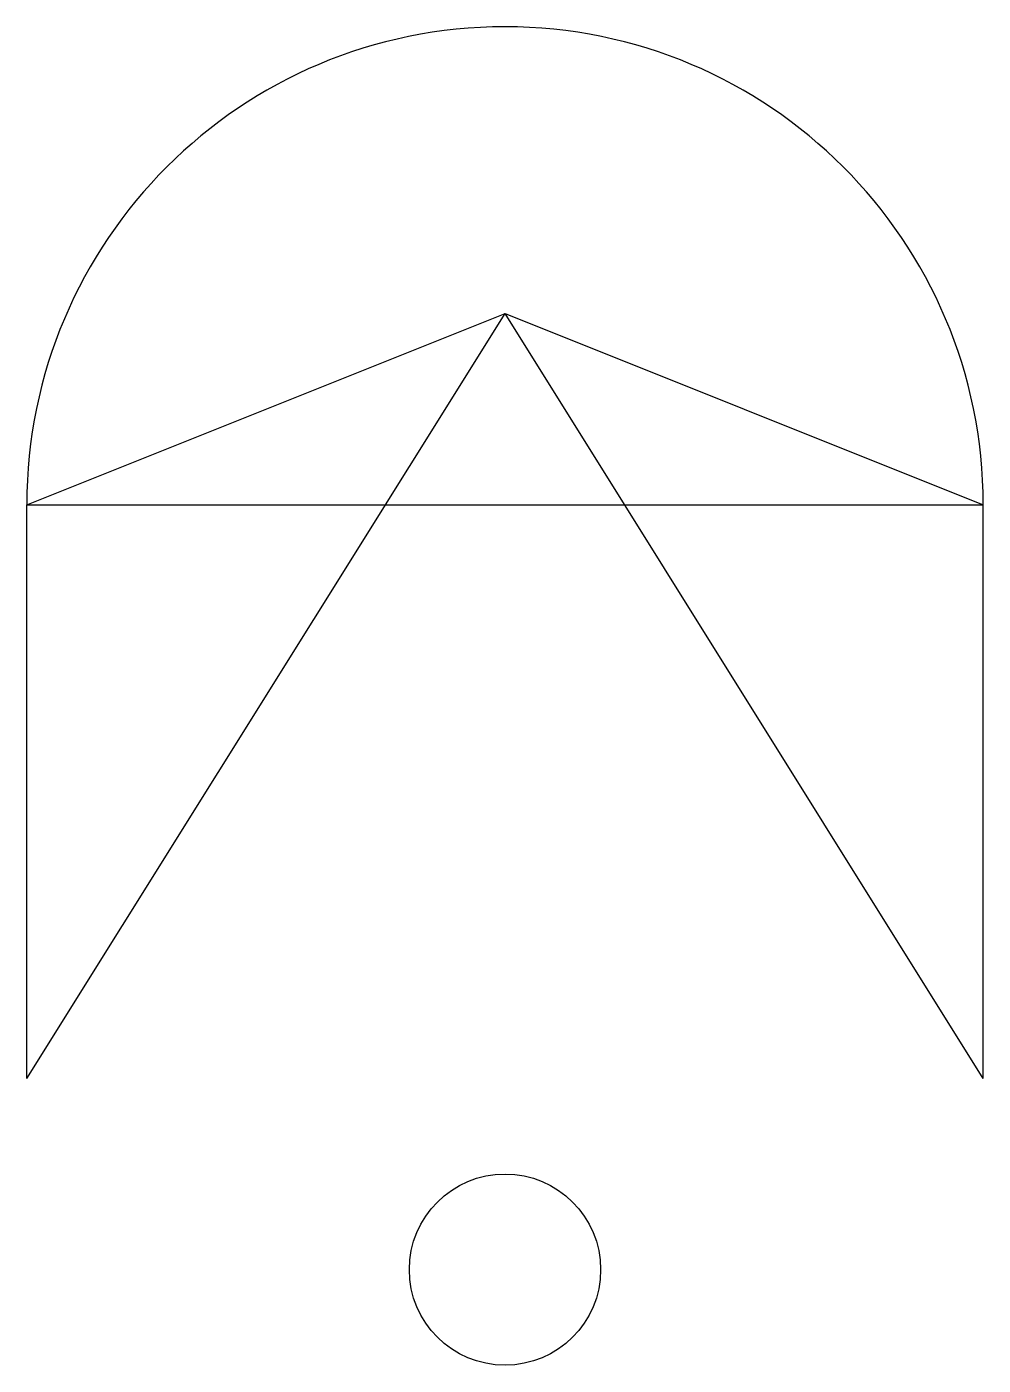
# Model space of a CAD drawing. Header units: millimetres. Extents: x 0 to 5000, y -1500 to 5500.
import ezdxf

# ---------------------------------------------------------------- set-up
doc = ezdxf.new("R2010")
doc.units = ezdxf.units.MM
for name, color, linetype in [('BEAMS', 3, 'CONTINUOUS'), ('BRACING', 5, 'CONTINUOUS'), ('COLUMNS', 1, 'CONTINUOUS'), ('CURVES', 2, 'CONTINUOUS')]:
    doc.layers.add(name, color=color, linetype=linetype)

msp = doc.modelspace()

# ---------------------------------------------------------------- linework, layer by layer
at = {"layer": 'BEAMS'}
msp.add_line((0, 3000), (5000, 3000), dxfattribs=at)
msp.add_lwpolyline([(0, 3000), (2500, 4000), (5000, 3000)], dxfattribs=at)
at = {"layer": 'BRACING'}
for p in [(0, 0), (5000, 0)]:
    msp.add_line(p, (2500, 4000), dxfattribs=at)
at = {"layer": 'COLUMNS'}
for p, q in [((0, 0), (0, 3000)), ((5000, 0), (5000, 3000))]:
    msp.add_line(p, q, dxfattribs=at)
at = {"layer": 'CURVES'}
msp.add_circle((2500, -1000), 500, dxfattribs=at)
msp.add_arc((2500, 3000), 2500, 0, 180, dxfattribs=at)

doc.saveas('drawing.dxf')
